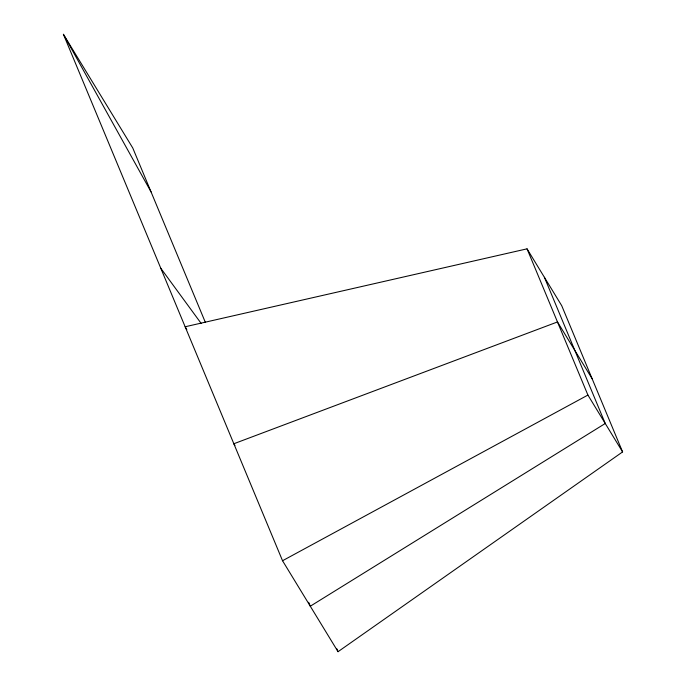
<?xml version="1.0" encoding="UTF-8"?>
<svg xmlns="http://www.w3.org/2000/svg" width="686" height="686" viewBox="0 0 686 686"><rect width="100%" height="100%" fill="white"/><g stroke="black" fill="none" stroke-linecap="round" stroke-linejoin="round"><path stroke-width="1.03" d="M205.328 322.3L132.775 148.005L63.404 34.3L282.538 560.736L338.035 651.7L622.596 451.92L561.723 305.69L527.037 248.838L185.143 326.768L186.806 329.494M282.538 560.736L587.911 395.067L527.037 248.838M160.798 268.269L201.178 323.449M592.164 378.801L557.478 321.948L233.84 443.748L234.955 445.566M587.911 395.067L622.596 451.92M63.404 34.3L151.04 191.874M544.384 277.264L605.249 423.494L310.286 606.218L308.649 602.282M336.809 648.75L338.035 651.7"/></g></svg>
